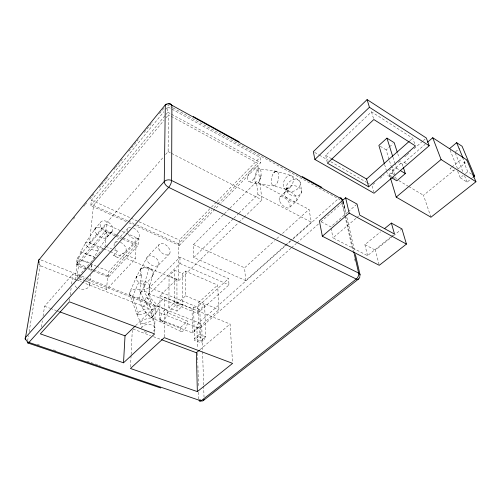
<?xml version="1.0" encoding="UTF-8"?>
<svg xmlns="http://www.w3.org/2000/svg" width="501" height="501" viewBox="0 0 501 501"><rect width="100%" height="100%" fill="white"/><g stroke="black" fill="none" stroke-linecap="round" stroke-linejoin="round"><path stroke-width="0.38" stroke-dasharray="2.5 1.88" d="M168.881 307.846L169.081 275.857L174.705 270.296L182.564 273.671L182.896 305.629L177.016 311.102L168.881 307.846L174.73 302.316L174.705 270.296M165.562 154.577L168.117 151.621L168.442 114.879L257.602 163.213L261.973 199.943L243.987 217.378M160.182 319.701L180.523 327.454A6.538 2.599 -64.6 0 0 183.523 330.666A6.538 2.599 -64.6 0 0 187.531 321.116L167.347 312.649A6.632 2.812 -68.2 0 0 163.827 310.783A6.632 2.812 -68.2 0 0 160.17 319.4L159.656 320.189L192.541 332.958L218.95 309.637L217.653 285.088L185.232 271.072L182.564 273.671M164.322 336.866L164.766 297.513L230.059 324.041L232.558 362.592M165.812 114.635L167.797 112.224L167.848 106.888L260.063 157.395L260.727 162.762L220.847 203.268M85.546 243.743L85.715 242.684L95.315 228.425L100.757 222.056M167.347 312.687L167.347 312.668A6.626 2.449 -64.3 0 1 163.22 321.091A6.626 2.449 -64.3 0 1 160.176 319.394L160.176 319.394M159.656 320.189L160.076 295.571L176.909 279.176L169.081 275.857M154.665 332.376L155.241 306.687L87.324 279.74M149.348 293.862L149.536 287.549L179.947 257.157L228.581 278.606L229.001 284.881L197.488 313.332L149.348 293.862L179.991 263.501L179.947 257.157M141.432 275.274L141.432 274.091M92.817 270.841L108.473 277.178L138.689 244.682L138.952 238.827L106.431 224.479L77.16 258.347L76.446 264.221L85.696 267.96M167.334 312.968L185.57 295.815L185.232 271.072M84.249 280.635L106.556 289.453L135.402 258.867L136.078 244.983L121.975 238.833M130.517 366.926L131.08 355.253M131.118 354.47L132.283 330.341M141.426 275.356L141.432 275.3A6.776 4.121 25.5 0 0 136.429 279.502A6.776 4.121 25.5 0 0 145.158 284.618M141.401 275.713L140.718 280.823M108.473 277.178L108.942 271.335L138.952 238.827M106.556 289.453L107.684 275.619L136.078 244.983M114.923 235.764L106.462 232.076L105.235 246.029L98.058 254.113M76.446 264.221L105.911 230.36L106.431 224.479M89.591 285.019L90.6 275.199M90.982 271.429L91.984 264.647M103.15 248.571L89.46 242.778L93.518 205.416L163.977 120.278M126.202 221.567L90.787 205.648L91.401 200.175L163.902 111.698M77.054 277.786L78.707 263.87L106.462 232.076M75.106 279.79L77.098 263.319L80.78 251.715L85.552 242.979L85.502 243.342M69.501 301.045L69.789 298.728M70.272 294.864L71.142 287.912M71.624 284.048L72.877 274.003L78.657 276.295M141.338 268.743A6.92 4.102 15.7 0 1 148.077 268.304A6.92 4.102 15.7 0 1 153.331 272.331L152.079 276.602L147.945 281.524M260.476 178.769L260.99 175.613M260.908 176.22L261.046 175.206M41.395 326.971L42.334 320.84M43.042 316.237L44.576 306.274L72.877 274.003M27.586 341.012L28.482 335.632M29.127 331.787L40.155 265.662L39.711 264.328A3.256 1.885 85.1 0 1 39.548 263.695M139.898 291.444L140.693 281.174M39.635 261.14L39.592 263.683M94.821 229.865L95.14 228.675L94.889 229.402M139.754 289.822C136.372 288.852 131.688 289.077 129.709 292.409L136.372 277.053L140.242 269.557M149.11 268.098L145.133 281.506L144.495 291.601L147.62 298.558M93.599 259.418L94.294 257.176L98.14 250.181L107.139 237.042M139.541 299.21L139.159 297.356L140.474 293.505M140.894 292.434L144.488 285.789M138.664 282.495L132.408 296.774L139.015 314.878A6.438 1.71 -21.9 0 0 145.973 312.668M140.261 269.857L147.281 256.925L159.18 244.457M145.246 284.618L145.678 284.073M73.415 219.106L74.899 217.29M83.805 206.381L84.794 205.166M85.289 204.565L86.773 202.742M89.742 199.11L91.721 196.686M92.215 196.079L94.194 193.655M99.142 187.593L101.121 185.17M101.615 184.568L105.567 179.715M106.062 179.114L108.041 176.69M113.977 169.413L114.967 168.204M115.462 167.597L117.441 165.173M117.935 164.566L122.388 159.111M128.82 151.239L138.22 139.723M144.156 132.452L152.567 122.15M159.493 113.664L163.946 108.21M165.875 109.293L167.848 106.888M77.511 262.474L77.279 262.762L77.874 262.111M90.787 205.648L165.311 115.243M165.963 117.879L168.442 114.879M89.46 242.778L163.52 156.945M112.237 231.262L106.776 237.455L111.936 231.606M78.588 276.057L90.374 262.774M90.888 262.198L97.545 254.69M114.691 243.073L127.887 228.337M120.359 242.315A7.014 4.578 41.2 0 1 126.127 248.953A7.014 4.578 41.2 0 1 122.219 253.255L118.405 257.408A6.976 4.597 41.1 0 1 113.621 255.391L117.416 251.214A7.014 4.578 41.2 0 1 115.098 248.577M125.331 252.197L138.52 237.887M274.98 171.48L273.815 172.732L274.279 172.231M133.999 225.068L179.333 245.44L179.295 240.029L210.946 207.646M211.491 207.088L216.407 202.066M216.952 201.508L260.063 157.395M110.352 251.621L178.794 280.585L178.588 243.743L211.829 209.863M214.008 207.639L217.277 204.308M217.822 203.757L257.602 163.213M169.401 253.969L158.172 265.405L158.51 265.01L152.498 275.807L153.087 274.216L149.285 286.772L149.467 285.745L148.841 294.895L148.59 293.454L150.857 298.515L158.473 306.167L166.319 309.937M179.333 245.44L218.661 205.491M285.194 245.459L245.69 280.604L193.793 257.495L193.474 244.588L223.872 214.253M224.423 213.702L229.402 208.735M229.953 208.184L256.481 181.706L309.029 209.399L311.34 222.2L291.006 240.286M193.793 257.495L233.403 218.643M233.961 218.098L238.426 213.72M238.983 213.175L257.952 194.57L256.481 181.706M178.794 280.585L238.37 222.826M238.933 222.281L243.423 217.922M135.665 325.581L164.766 297.513M279.646 197.225L285.42 191.733L284.787 192.578L287.386 188.075L286.766 190.543C282.971 183.009 297.156 174.367 300.337 182.815L301.589 191.006L301.351 192.879L296.523 200.982L289.628 207.439M327.253 162.456L325.7 155.348L371.498 111.829L412.749 138.238L414.978 144.564M192.541 332.958L192.027 308.56L193.624 307.094L199.849 309.637L204.652 305.291L198.409 302.71L199.317 334.28L194.35 338.62L200.807 341.106L205.792 336.797L204.652 305.291M198.409 302.71L217.653 285.088M197.488 313.332L197.319 307.094L228.581 278.606M245.69 280.604L244.576 267.835L274.498 240.705M276.803 238.62L280.253 235.489M282.558 233.403L309.029 209.399M180.523 327.454L187.531 321.116M396.366 179.371L393.886 171.367L392.477 170.515L386.121 149.893L389.001 147.313M389.578 146.799L393.034 143.699M285.777 244.939L290.423 240.806M290.486 241.282L198.822 322.769A3.538 1.653 -68.5 0 0 196.899 327.372L197.45 348.458M292.816 239.202L338.357 198.715A4.171 2.317 -60.4 0 1 338.613 198.502M409.824 140.819L412.749 138.238M290.975 248.195L201.771 326.733A3.507 2.11 -2.2 0 1 196.899 327.372L82.245 282.232M291.563 247.676L296.254 243.542M296.842 243.029L318.555 223.909M320.903 221.843L342.033 203.237A4.196 2.918 -12.6 0 0 343.079 201.609M374.829 182.878L371.899 185.433L373.646 191.814M380.096 178.293L384.192 174.717M388.87 170.641L392.972 167.071M398.239 162.481L401.163 159.932M404.676 156.869L406.43 155.341M407.019 154.828L410.526 151.772M414.039 148.709L422.819 141.063M423.401 140.549L425.161 139.021M392.477 170.515L400.85 163.251L400.136 161.046M390.448 177.047L387.899 175.532L396.397 168.161L395.013 163.764M390.229 177.31L389.559 175.112L393.886 171.367M402.967 166.294L402.259 164.115L425.174 144.263M347.7 212.167L330.754 226.834L320.74 221.605M348.283 211.66L356.468 204.583M199.924 349.736L230.059 324.041M390.918 236.942L367.559 255.642L333.015 237.894L356.205 218.167M356.8 217.659L359.179 215.637M455.547 151.728L459.711 148.258M451.307 167.591L450.105 168.58L453.555 170.766M451.915 167.096L462.147 158.692M430.954 217.215L423.502 195.29L454.726 169.808M471.529 174.116L467.784 171.711L463.895 162.324L466.8 159.951M367.559 255.642L364.878 244.651L380.535 231.894M457.726 169.163L465.135 163.126L463.375 158.892M457.645 171.261L460.25 177.774L463.143 175.444M465.467 173.578L467.784 171.711M391.519 236.466L393.316 235.025M379.069 264.541L375.393 250.137L392.884 236.146M393.492 235.664L401.934 228.913M460.25 177.774L467.114 182.107L471.754 178.425M472.337 177.961L473.495 177.041M144.883 301.088L144.338 300.387L144.82 300.068A6.964 2.267 -35.4 0 1 147.645 298.621M140.224 292.108L144.338 300.387M139.159 297.356L138.658 297.456A7.321 4.515 0.2 0 1 132.408 296.774L129.941 294.813L129.709 292.409L129.59 294.018L137.03 314.346L139.015 314.878M140.681 280.992L140.887 280.973A6.757 4.133 9.1 0 1 149.404 285.219A6.757 4.133 9.1 0 1 142.854 289.34L142.422 289.29M140.055 270.258L140.105 270.258A6.826 4.046 15.7 0 1 146.693 267.396A6.826 4.046 15.7 0 1 153.412 272.538M276.258 171.242L275.625 171.21L291.006 175.45L299.028 180.429L299.917 181.525L300.387 183.435L300.049 185.376L299.041 187.293L297.312 189.178L295.083 190.643L292.684 191.482L290.292 191.607L287.599 190.493L286.334 188.094L287.104 189.973L288.25 190.962L285 188.99L285.564 189.246L273.289 185.84L273.765 185.921L256.744 183.685L248.828 181.725M276.696 171.304L259.186 168.862L259.574 168.912L255.735 167.916M80.818 251.702L94.169 257.101M94.232 257.182L93.029 256.775M151.54 317.446L152.191 317.484A1.929 0.701 49.7 0 0 152.335 317.246A2.023 0.67 55.7 0 0 152.348 317.033L151.928 315.643M37.218 344.287L39.441 345.045M53.526 349.836L55.749 350.587M73.534 356.637L76.503 357.645M86.873 361.177L100.219 365.711M44.576 306.274L49.693 308.153M50.426 308.422L56.275 310.57M57.008 310.839L59.206 311.647M133.084 329.057L150.544 335.595M153.456 336.685L160.733 339.409M91.032 256.011L83.811 253.086M194.588 331.148L194.006 330.923L198.145 327.266L198.728 327.491M199.317 334.28L205.792 336.797M75.714 279.658L40.155 265.662L39.178 264.528M76.44 279.946L81.519 281.944M79.208 278.637L83.529 280.347M40.994 259.994L80.999 275.907M81.726 276.195L87.543 278.512M88.27 278.8L198.822 322.769A3.513 2.292 49.3 0 1 201.771 326.733L202.548 350.938M79.377 276.583L84.437 278.594M174.73 302.316L182.896 305.629M78.707 263.87L86.679 267.096M87.399 267.39L93.199 269.745M93.925 270.033L107.684 275.619M88.545 269.112L92.103 270.553M160.076 295.571L192.027 308.56M149.536 287.549L197.319 307.094M77.16 258.347L89.441 263.363M90.161 263.664L95.941 266.025M96.662 266.319L108.942 271.335M185.57 295.815L218.95 309.637M113.621 255.391L118.405 257.408M103.87 248.878L109.631 251.314M105.949 246.329L111.685 248.772M114.554 249.993L117.416 251.214M122.219 253.255L135.402 258.867M105.911 230.36L115.888 234.719M116.595 235.032L122.3 237.524M123.008 237.831L138.689 244.682M179.991 263.501L229.001 284.881M115.631 236.071L121.267 238.526M82.014 252.31L80.955 251.821M93.518 205.416L127.542 220.747M128.256 221.066L133.924 223.621M136.76 224.899L178.588 243.743M129.039 222.839L133.285 224.749M193.474 244.588L244.576 267.835M91.401 200.175L130.385 217.854M131.093 218.173L179.295 240.029M181.043 331.505L150.738 317.246L147.263 313.808M168.117 151.621L170.897 153.049M171.593 153.406L261.973 199.943M257.952 194.57L311.34 222.2M364.878 244.651L375.393 250.137M167.797 112.224L260.727 162.762M166.914 104.577L172.4 107.59M173.083 107.966L338.357 198.715A4.158 1.847 47.8 0 1 340.386 200.375M314.666 152.429L318.705 154.759M319.381 155.147L328.136 160.195M330.829 161.748L366.513 182.326M367.189 182.715L369.882 184.268M325.7 155.348L331.055 158.454M389.559 175.112L392.227 176.69M392.89 177.091L396.216 179.07M398.877 180.648L408.196 186.19M408.86 186.585L423.502 195.29M391.776 173.196L395.314 175.306M396.397 168.161L398.953 169.701M400.85 163.251L402.259 164.115M404.257 162.38L407.808 164.56M380.196 146.254L386.121 149.893M463.895 162.324L465.135 163.126M145.653 312.204L146.78 313.325M148.453 314.991L150.576 317.095A6.695 1.891 -54.4 0 0 157.42 310.802A6.695 1.891 -54.4 0 0 156.149 307.188L147.701 298.677M147.682 298.571A6.789 2.211 -35.4 0 1 150.187 300.894A6.789 2.211 -35.4 0 1 141.651 306.612L143.975 310.313L147.977 314.522M145.597 312.148L145.14 311.678M140.155 270.434L141.163 272.325M146.11 302.88L147.225 304.771M141.601 306.587L139.554 299.272M137.011 314.284L140.487 322.631L141.382 327.479M149.354 309.461L147.776 308.879L144.382 309.493L139.159 311.835L137.531 313.125L136.992 314.19L136.861 313.2M150.237 311.578L151.715 315.116M151.452 314.484L153.237 318.811L155.047 328.017M455.24 152.93L463.062 172.144M464.508 175.707L467.114 182.107M450.073 150.081L457.444 168.455M397.756 153.694L399.184 158.103M392.941 157.176L394.788 163.032M371.498 111.829L373.627 118.837M384.599 164.522L386.359 170.396M386.578 171.129L387.899 175.532M343.179 201.114L346.122 213.977M346.955 217.603L354.558 250.838M342.509 202.135L345.458 215.098M345.634 215.862L353.618 250.945M343.191 201.164L345.083 209.493L343.266 201.427M344.794 215.436L342.033 203.237A4.158 1.847 47.8 0 0 341.707 202.323M344.964 216.194L352.735 250.494M354.639 258.879L355.153 261.165M331.055 228.306L333.015 237.894M202.573 351.721L203.644 385.3M203.669 386.083L204.013 397.011M199.849 309.637L200.807 341.106M197.576 353.149L197.82 362.517M197.901 365.642L198.477 387.517M198.603 392.202L198.784 399.228M193.624 307.094L194.35 338.62M176.909 279.176L177.016 311.102M151.246 313.701A6.795 1.923 -54.4 0 1 156.168 307.132M140.105 270.258A6.738 3.995 15.7 0 1 141.138 268.824M143.806 285.908A53.313 23.178 -40 0 1 144.564 284.718M151.59 317.496A4.127 1.021 33.2 0 1 151.358 317.427M151.634 317.697A5.461 1.409 34 0 1 150.87 317.446M140.53 293.498A61.398 38.17 -26.8 0 1 140.95 292.434M140.224 292.108A6.989 3.82 -12.1 0 1 144.394 291.601L144.589 291.613A6.801 3.714 -12 0 1 148.478 295.916A6.801 3.714 -12 0 1 139.691 299.304M141.62 328.092A6.732 4.014 0.4 0 1 151.909 325.03A6.732 4.014 0.4 0 1 151.715 331.9M146.618 332.288A6.732 4.014 0.4 0 1 142.835 330.704M86.291 280.804A7.515 4.716 4.7 0 1 88.683 287.098A7.515 4.716 4.7 0 1 79.145 288.708M76.866 287.643A7.515 4.716 4.7 0 1 74.643 283.604M78.525 280.184A7.515 4.716 4.7 0 1 83.748 279.99M114.109 246.01A7.014 4.578 41.2 0 1 117.597 241.745M133.479 228.011A7.146 4.509 41.4 0 1 138.426 237.988A7.146 4.509 41.4 0 1 127.893 233.66M127.204 231.913A7.146 4.509 41.4 0 1 130.648 227.322M149.53 305.554A33.185 2.749 67.4 0 1 154.07 316.475M149.254 304.746A23.923 20.084 78.5 0 1 151.058 308.729M91.432 264.96A7.421 3.563 11.3 0 1 88.32 268.342M85.803 268.473A7.421 3.563 11.3 0 1 77.336 262.555A7.421 3.563 11.3 0 1 89.61 263.012M145.052 300.957A31.15 29.997 -38.8 0 1 146.311 302.748M147.394 304.658A32.853 28.789 82 0 1 147.945 305.698M142.998 284.631A16.17 6.814 -37.2 0 1 145.566 281.28M140.418 273.17A14.272 6.006 -65.3 0 1 140.462 274.961M200.838 399.529A3.801 2.017 -2.5 0 1 199.072 399.322M39.21 264.509A3.282 2.33 49 0 1 38.871 263.952M136.203 277.579L136.084 278.042L136.297 277.216L136.203 277.579M136.641 276.583L136.46 276.878L136.892 276.22L136.641 276.583M95.691 228.018L96.173 227.56L95.691 228.018M198.402 336.553L194.219 340.198L200.669 342.671L204.871 339.058L198.402 336.553M279.783 201.496A7.146 3.507 46.6 0 0 289.359 207.683A7.146 3.507 46.6 0 0 284.706 197.882A7.146 3.507 46.6 0 0 279.783 201.496M252.999 179.803A7.659 3.463 -62.1 0 0 256.005 168.123A7.659 3.463 -62.1 0 0 247.926 176.571A7.659 3.463 -62.1 0 0 252.999 179.803M158.974 249.191A6.983 4.352 43.8 0 0 169.119 254.257A6.983 4.352 43.8 0 0 164.716 244.275A6.983 4.352 43.8 0 0 158.974 249.191M100.97 227.398A7.358 4.728 39.6 0 0 112.092 231.443A7.358 4.728 39.6 0 0 106.356 221.229A7.358 4.728 39.6 0 0 100.97 227.398M285.802 196.974A7.233 3.952 38.7 0 0 296.41 201.101A7.233 3.952 38.7 0 0 290.092 191.639A7.233 3.952 38.7 0 0 285.802 196.974M289.622 194.357A7.415 5.104 11.9 0 0 301.433 192.359A7.415 5.104 11.9 0 0 291.494 185.714A7.415 5.104 11.9 0 0 289.622 194.357M290.348 187.343A7.415 4.478 -66.3 0 0 291.325 175.582A7.415 4.478 -66.3 0 0 283.278 184.149A7.415 4.478 -66.3 0 0 290.348 187.343M259.687 180.46A7.528 2.862 -78.9 0 0 259.455 168.887A7.528 2.862 -78.9 0 0 254.834 179.471A7.528 2.862 -78.9 0 0 259.687 180.46M277.203 182.89A7.471 3.501 -78.1 0 0 276.577 171.273A7.471 3.501 -78.1 0 0 271.285 181.581A7.471 3.501 -78.1 0 0 277.203 182.89M144.138 323.308A6.745 1.898 -17.9 0 0 153.281 318.642A6.745 1.898 -17.9 0 0 143.161 320.17A6.745 1.898 -17.9 0 0 144.138 323.308M147.914 261.898A6.901 4.215 35.7 0 0 158.46 265.054A6.901 4.215 35.7 0 0 152.26 256.036A6.901 4.215 35.7 0 0 147.914 261.898M96.117 233.428A7.34 4.108 36.1 0 0 107.12 237.111A7.34 4.108 36.1 0 0 100.388 227.742A7.34 4.108 36.1 0 0 96.117 233.428M87.581 246.617A7.283 2.68 30.2 0 0 98.209 250.124A7.283 2.68 30.2 0 0 89.948 242.616A7.283 2.68 30.2 0 0 87.581 246.617"/><path stroke-width="0.75" d="M123.515 362.805L154.627 333.929L69.401 301.821L40.337 333.873L123.515 362.805L125.031 335.839L135.101 326.12M359.918 276.865L359.217 278.287M367.101 99.599L313.319 151.653L314.897 159.475L374.034 193.236L429.213 145.722L426.326 138L367.101 99.599L369.431 107.283L429.213 145.722M314.897 159.475L369.431 107.283M397.28 152.223L394.193 142.666L386.947 138.132L378.881 145.447L384.38 163.789M368.661 186.835L327.41 163.163L373.84 119.532L415.479 145.966L368.661 186.835L366.563 179.026L409.242 141.332M391.375 223.07L394.512 234.067L359.774 215.129L357.05 204.076L345.621 197.757L319.4 220.91L322.337 236.228L379.263 265.298L406.443 244.087L401.934 228.913L391.375 223.07L384.749 228.462M427.497 142.253L432.726 137.725L466.8 159.951L475.95 181.757L430.954 217.215L396.21 197.106L390.448 178.043M322.337 236.228L349.191 213.063L345.621 197.757M403.443 167.747L405.328 173.559L396.817 180.823L391.719 177.799M197.35 391.6L232.608 363.369L164.315 337.636L130.442 368.485L197.35 391.6L196.379 352.754L199.335 350.237M449.503 148.665L456.643 142.666L462.091 146.273L474.654 176.12L473.495 177.041M396.21 197.106L441.08 159.531L432.726 137.725M203.231 400.625L358.372 279.163M168.618 103.525L170.515 103.989M27.837 342.972L160.683 387.981M59.932 311.916L125.031 335.839M161.46 339.678L196.379 352.754M349.191 213.063L406.443 244.087M193.254 116.514L239.102 141.777M302.241 176.565L321.93 187.418M331.725 158.842L366.563 179.026M400.224 170.478L405.328 173.559M170.472 104.459L341.814 199.085A4.196 2.918 -12.6 0 1 342.897 200.131M441.08 159.531L475.95 181.757M472.781 174.918L474.654 176.12M170.998 104.371L171.893 105.561L171.624 180.504A5.292 1.954 -63.9 0 1 168.674 187.355L28.908 342.427A4.409 1.252 -68.3 0 1 27.53 342.396M456.643 142.666L463.087 158.184M386.947 138.132L392.709 156.444M38.339 262.743L38.633 260.307L165.305 104.841L167.246 103.751L169.776 104.108A4.008 3.313 56.4 0 1 170.465 104.477M360.019 274.648L355.397 254.514M342.333 201.371L341.814 199.085A4.171 2.317 -60.4 0 0 339.997 197.82M353.787 251.709L358.647 273.064A4.615 2.881 -11.2 0 1 359.712 276.145M199.072 400.568A3.895 1.904 -71.7 0 0 201.058 400.856A3.845 2.668 54.6 0 0 203.976 399.447M358.841 278.331A4.615 2.211 50.7 0 1 356.267 279.044L201.058 400.856L28.908 342.427A4.315 3.426 37.4 0 1 25.513 337.524L38.633 260.307A1.591 1.134 35.5 0 1 39.867 259.593M166.626 104.44A1.923 0.952 40.2 0 0 165.305 104.841L164.247 181.575A5.317 3 41.8 0 0 168.674 187.355L356.267 279.044A4.565 2.824 -63.6 0 0 358.647 273.064L171.624 180.504A5.311 3.908 1 0 0 164.247 181.575L25.513 337.524A4.421 2.505 5.7 0 0 25.338 339.434M170.509 104.001A3.983 2.756 -85 0 1 170.985 104.396"/></g></svg>
